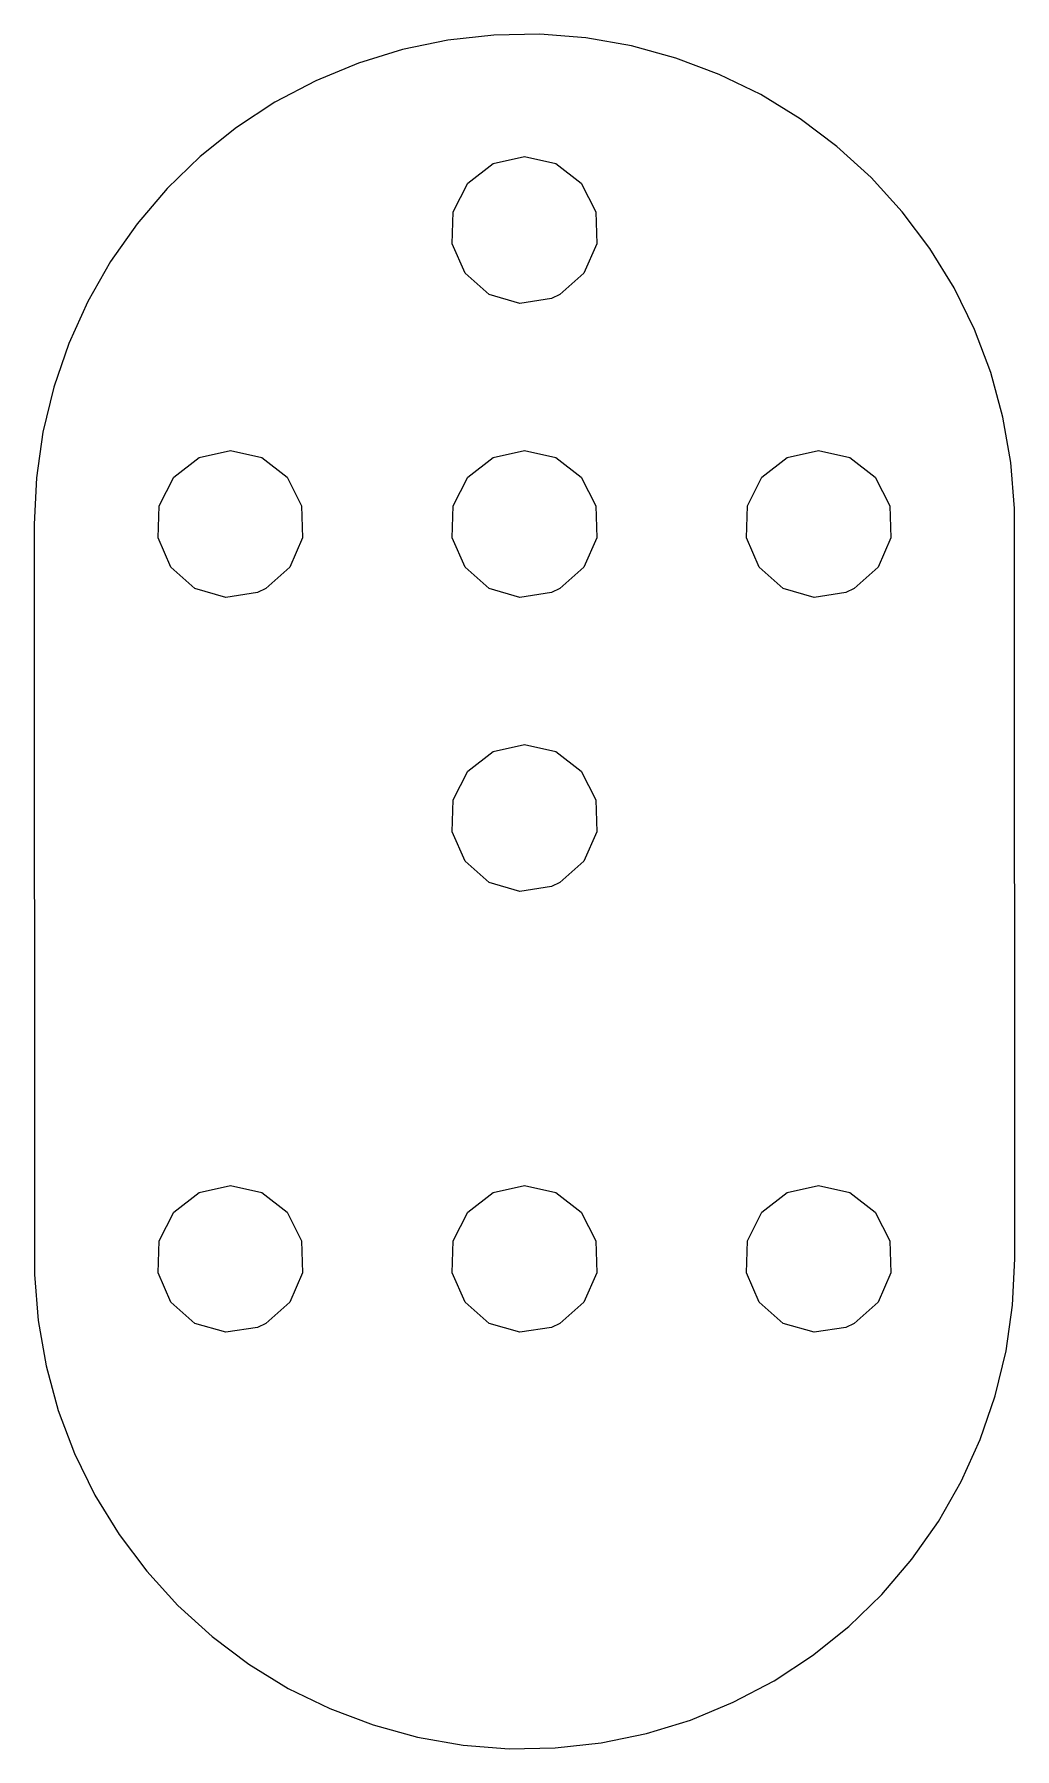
# Model space of a CAD drawing. Header units: metres. Extents: x -1 to 1, y -1 to 2.5.
import ezdxf

# ---------------------------------------------------------------- set-up
doc = ezdxf.new("R2010")
doc.units = ezdxf.units.M

msp = doc.modelspace()

# ---------------------------------------------------------------- linework, layer by layer
for p, q in [((-0.1564, 2.4877), (-0.2487, 2.4686)), ((-0.0628, 2.498), (-0.1564, 2.4877)), ((0.0314, 2.4995), (-0.0628, 2.498)), ((0.1253, 2.4921), (0.0314, 2.4995)), ((0.2181, 2.4759), (0.1253, 2.4921)), ((-0.2487, 2.4686), (-0.3387, 2.4409)), ((0.309, 2.451), (0.2181, 2.4759)), ((0.3971, 2.4177), (0.309, 2.451)), ((-0.3387, 2.4409), (-0.4258, 2.4048)), ((0.4818, 2.3763), (0.3971, 2.4177)), ((-0.4258, 2.4048), (-0.509, 2.3607)), ((-0.509, 2.3607), (-0.5878, 2.309)), ((0.5621, 2.3271), (0.4818, 2.3763)), ((0.6374, 2.2705), (0.5621, 2.3271)), ((-0.5878, 2.309), (-0.6613, 2.2501)), ((-0.6613, 2.2501), (-0.729, 2.1845)), ((-0.0639, 2.2357), (0, 2.25)), ((0, 2.25), (0.0639, 2.2357)), ((0.7071, 2.2071), (0.6374, 2.2705)), ((-0.1156, 2.1956), (-0.0639, 2.2357)), ((0.0639, 2.2357), (0.1156, 2.1956)), ((0.7705, 2.1374), (0.7071, 2.2071)), ((-0.729, 2.1845), (-0.7901, 2.1129)), ((-0.1453, 2.1373), (-0.1156, 2.1956)), ((0.1156, 2.1956), (0.1453, 2.1373)), ((-0.1473, 2.0719), (-0.1453, 2.1373)), ((0.1453, 2.1373), (0.1473, 2.0719)), ((0.8271, 2.0621), (0.7705, 2.1374)), ((-0.7901, 2.1129), (-0.8443, 2.0358)), ((-0.1213, 2.0118), (-0.1473, 2.0719)), ((0.1473, 2.0719), (0.1213, 2.0118)), ((-0.8443, 2.0358), (-0.891, 1.954)), ((0.8763, 1.9817), (0.8271, 2.0621)), ((-0.0723, 1.9686), (-0.1213, 2.0118)), ((0.1213, 2.0118), (0.0723, 1.9686)), ((-0.0094, 1.9503), (-0.0723, 1.9686)), ((0.0552, 1.9605), (-0.0094, 1.9503)), ((0.0723, 1.9686), (0.0552, 1.9605)), ((0.9177, 1.8971), (0.8763, 1.9817)), ((-0.891, 1.954), (-0.9298, 1.8681)), ((0.951, 1.809), (0.9177, 1.8971)), ((-0.9298, 1.8681), (-0.9603, 1.779)), ((0.9759, 1.7181), (0.951, 1.809)), ((-0.9603, 1.779), (-0.9823, 1.6874)), ((0.9921, 1.6253), (0.9759, 1.7181)), ((-0.9823, 1.6874), (-0.9956, 1.5941)), ((-0.6639, 1.6357), (-0.6, 1.65)), ((-0.6, 1.65), (-0.5361, 1.6357)), ((-0.0639, 1.6357), (0, 1.65)), ((0, 1.65), (0.0639, 1.6357)), ((0.5361, 1.6357), (0.6, 1.65)), ((0.6, 1.65), (0.6639, 1.6357)), ((-0.7156, 1.5956), (-0.6639, 1.6357)), ((-0.5361, 1.6357), (-0.4844, 1.5956)), ((-0.1156, 1.5956), (-0.0639, 1.6357)), ((0.0639, 1.6357), (0.1156, 1.5956)), ((0.4844, 1.5956), (0.5361, 1.6357)), ((0.6639, 1.6357), (0.7156, 1.5956)), ((0.9995, 1.5314), (0.9921, 1.6253)), ((-0.9956, 1.5941), (-1, 1.5)), ((-0.7453, 1.5373), (-0.7156, 1.5956)), ((-0.4844, 1.5956), (-0.4547, 1.5373)), ((-0.1453, 1.5373), (-0.1156, 1.5956)), ((0.1156, 1.5956), (0.1453, 1.5373)), ((0.4547, 1.5373), (0.4844, 1.5956)), ((0.7156, 1.5956), (0.7453, 1.5373)), ((-0.7473, 1.4719), (-0.7453, 1.5373)), ((-0.4547, 1.5373), (-0.4527, 1.4719)), ((-0.1473, 1.4719), (-0.1453, 1.5373)), ((0.1453, 1.5373), (0.1473, 1.4719)), ((0.4527, 1.4719), (0.4547, 1.5373)), ((0.7453, 1.5373), (0.7473, 1.4719)), ((1, 0), (0.9995, 1.5314)), ((-1, 1.5), (-0.9995, -0.0314)), ((-0.7213, 1.4118), (-0.7473, 1.4719)), ((-0.4527, 1.4719), (-0.4786, 1.4118)), ((-0.1213, 1.4118), (-0.1473, 1.4719)), ((0.1473, 1.4719), (0.1213, 1.4118)), ((0.4786, 1.4118), (0.4527, 1.4719)), ((0.7473, 1.4719), (0.7213, 1.4118)), ((-0.6723, 1.3685), (-0.7213, 1.4118)), ((-0.4786, 1.4118), (-0.5277, 1.3685)), ((-0.0723, 1.3685), (-0.1213, 1.4118)), ((0.1213, 1.4118), (0.0723, 1.3685)), ((0.5277, 1.3685), (0.4786, 1.4118)), ((0.7213, 1.4118), (0.6723, 1.3685)), ((-0.6094, 1.3503), (-0.6723, 1.3685)), ((-0.5277, 1.3685), (-0.5448, 1.3605)), ((-0.0094, 1.3503), (-0.0723, 1.3685)), ((0.0723, 1.3685), (0.0552, 1.3605)), ((0.5906, 1.3503), (0.5277, 1.3685)), ((0.6723, 1.3685), (0.6552, 1.3605)), ((-0.5448, 1.3605), (-0.6094, 1.3503)), ((0.0552, 1.3605), (-0.0094, 1.3503)), ((0.6552, 1.3605), (0.5906, 1.3503)), ((-0.0639, 1.0357), (0, 1.05)), ((0, 1.05), (0.0639, 1.0357)), ((-0.1156, 0.9956), (-0.0639, 1.0357)), ((0.0639, 1.0357), (0.1156, 0.9956)), ((-0.1453, 0.9373), (-0.1156, 0.9956)), ((0.1156, 0.9956), (0.1453, 0.9373)), ((-0.1473, 0.8719), (-0.1453, 0.9373)), ((0.1453, 0.9373), (0.1473, 0.8719)), ((-0.1213, 0.8118), (-0.1473, 0.8719)), ((0.1473, 0.8719), (0.1213, 0.8118)), ((-0.0723, 0.7685), (-0.1213, 0.8118)), ((0.1213, 0.8118), (0.0723, 0.7685)), ((-0.0094, 0.7503), (-0.0723, 0.7685)), ((0.0552, 0.7605), (-0.0094, 0.7503)), ((0.0723, 0.7685), (0.0552, 0.7605)), ((-0.6639, 0.1357), (-0.6, 0.15)), ((-0.6, 0.15), (-0.5361, 0.1357)), ((-0.0639, 0.1357), (0, 0.15)), ((0, 0.15), (0.0639, 0.1357)), ((0.5361, 0.1357), (0.6, 0.15)), ((0.6, 0.15), (0.6639, 0.1357)), ((-0.7156, 0.0956), (-0.6639, 0.1357)), ((-0.5361, 0.1357), (-0.4844, 0.0956)), ((-0.1156, 0.0956), (-0.0639, 0.1357)), ((0.0639, 0.1357), (0.1156, 0.0956)), ((0.4844, 0.0956), (0.5361, 0.1357)), ((0.6639, 0.1357), (0.7156, 0.0956)), ((-0.7453, 0.0373), (-0.7156, 0.0956)), ((-0.4844, 0.0956), (-0.4547, 0.0373)), ((-0.1453, 0.0373), (-0.1156, 0.0956)), ((0.1156, 0.0956), (0.1453, 0.0373)), ((0.4547, 0.0373), (0.4844, 0.0956)), ((0.7156, 0.0956), (0.7453, 0.0373)), ((-0.7473, -0.0281), (-0.7453, 0.0373)), ((-0.4547, 0.0373), (-0.4527, -0.0281)), ((-0.1473, -0.0281), (-0.1453, 0.0373)), ((0.1453, 0.0373), (0.1473, -0.0281)), ((0.4527, -0.0281), (0.4547, 0.0373)), ((0.7453, 0.0373), (0.7473, -0.0281)), ((0.9956, -0.0941), (1, 0)), ((-0.9995, -0.0314), (-0.9921, -0.1253)), ((-0.7213, -0.0882), (-0.7473, -0.0281)), ((-0.4527, -0.0281), (-0.4786, -0.0882)), ((-0.1213, -0.0882), (-0.1473, -0.0281)), ((0.1473, -0.0281), (0.1213, -0.0882)), ((0.4786, -0.0882), (0.4527, -0.0281)), ((0.7473, -0.0281), (0.7213, -0.0882)), ((-0.6723, -0.1314), (-0.7213, -0.0882)), ((-0.4786, -0.0882), (-0.5277, -0.1314)), ((-0.0723, -0.1314), (-0.1213, -0.0882)), ((0.1213, -0.0882), (0.0723, -0.1314)), ((0.5277, -0.1314), (0.4786, -0.0882)), ((0.7213, -0.0882), (0.6723, -0.1314)), ((0.9823, -0.1874), (0.9956, -0.0941)), ((-0.9921, -0.1253), (-0.9759, -0.2181)), ((-0.6094, -0.1497), (-0.6723, -0.1314)), ((-0.5448, -0.1395), (-0.6094, -0.1497)), ((-0.5277, -0.1314), (-0.5448, -0.1395)), ((-0.0094, -0.1497), (-0.0723, -0.1314)), ((0.0552, -0.1395), (-0.0094, -0.1497)), ((0.0723, -0.1314), (0.0552, -0.1395)), ((0.5906, -0.1497), (0.5277, -0.1314)), ((0.6552, -0.1395), (0.5906, -0.1497)), ((0.6723, -0.1314), (0.6552, -0.1395)), ((0.9603, -0.279), (0.9823, -0.1874)), ((-0.9759, -0.2181), (-0.951, -0.309)), ((0.9298, -0.3681), (0.9603, -0.279)), ((-0.951, -0.309), (-0.9177, -0.3971)), ((0.891, -0.454), (0.9298, -0.3681)), ((-0.9177, -0.3971), (-0.8763, -0.4818)), ((0.8443, -0.5358), (0.891, -0.454)), ((-0.8763, -0.4818), (-0.8271, -0.5621)), ((0.7901, -0.6129), (0.8443, -0.5358)), ((-0.8271, -0.5621), (-0.7705, -0.6374)), ((0.729, -0.6845), (0.7901, -0.6129)), ((-0.7705, -0.6374), (-0.7071, -0.7071)), ((0.6613, -0.7501), (0.729, -0.6845)), ((-0.7071, -0.7071), (-0.6374, -0.7705)), ((0.5878, -0.809), (0.6613, -0.7501)), ((-0.6374, -0.7705), (-0.5621, -0.8271)), ((-0.5621, -0.8271), (-0.4818, -0.8763)), ((0.509, -0.8607), (0.5878, -0.809)), ((0.4258, -0.9048), (0.509, -0.8607)), ((-0.4818, -0.8763), (-0.3971, -0.9177)), ((0.3387, -0.9409), (0.4258, -0.9048)), ((-0.3971, -0.9177), (-0.309, -0.951)), ((0.2487, -0.9686), (0.3387, -0.9409)), ((-0.309, -0.951), (-0.2181, -0.9759)), ((-0.2181, -0.9759), (-0.1253, -0.9921)), ((0.1564, -0.9877), (0.2487, -0.9686)), ((-0.1253, -0.9921), (-0.0314, -0.9995)), ((-0.0314, -0.9995), (0.0628, -0.998)), ((0.0628, -0.998), (0.1564, -0.9877))]:
    msp.add_line(p, q)

doc.saveas('drawing.dxf')
